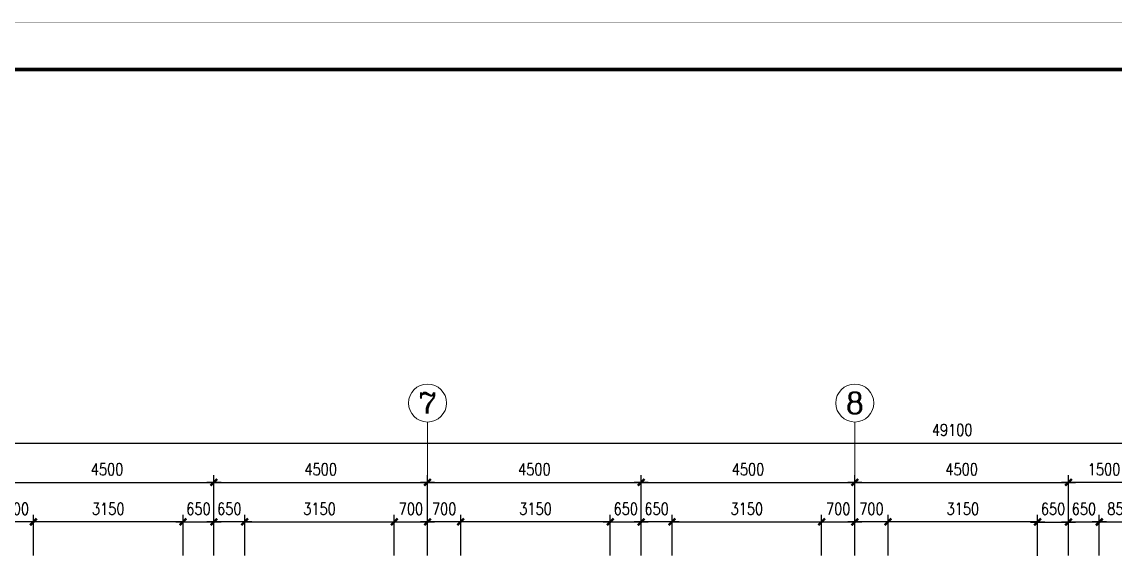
# Model space of a CAD drawing. Extents: x -357449 to -117302, y 127569 to 244935.
# Drawn here: x -304815 to -281788, y 233421 to 244884 of the extents above; entities that cross this region are included whole.
import ezdxf
from ezdxf.enums import TextEntityAlignment as Align

# ---------------------------------------------------------------- set-up
doc = ezdxf.new("R2010")
doc.units = 0
doc.header["$MEASUREMENT"] = 0
doc.layers.get('0').update_dxf_attribs({"linetype": 'CONTINUOUS'})
doc.layers.get('DEFPOINTS').update_dxf_attribs({"linetype": 'CONTINUOUS'})
doc.layers.add('AXIS', color=3, linetype='CONTINUOUS', lineweight=9)
doc.layers.add('WINDOW', color=4, linetype='CONTINUOUS')
doc.styles.add('COMPLEX', font='COMPLEX.shx')
doc.styles.add('DIM_FONT', font='SIMPLEX.shx', dxfattribs={"width": 0.8})
doc.dimstyles.new('DIMN-200', dxfattribs={"dimtxt": 300, "dimasz": 1, "dimexe": 250, "dimexo": 0, "dimgap": 150, "dimtad": 1, "dimdec": 0, "dimdsep": 46, "dimtxsty": 'DIM_FONT', "dimblk": '_DIMX', "dimcen": 2.5, "dimclrd": 256, "dimclre": 256, "dimclrt": 4, "dimadec": 0, "dimazin": 0, "dimtfac": 1, "dimtdec": 0, "dimtix": 1, "dimtmove": 2, "dimatfit": 3, "dimldrblk": '_DIMX', "dimfxl": 0, "dimtolj": 1, "dimtzin": 0, "dimarcsym": 0})
doc.dimstyles.get("Standard").update_dxf_attribs({"dimtxt": 375, "dimasz": 1, "dimexe": 150, "dimexo": 0, "dimgap": 200, "dimtad": 1, "dimdec": 0, "dimzin": 0, "dimdsep": 46, "dimtxsty": 'DIM_FONT', "dimblk1": '_DIMX', "dimblk2": '_DIMX', "dimsah": 1, "dimcen": 200, "dimclrd": 256, "dimclre": 256, "dimclrt": 4, "dimadec": 0, "dimazin": 0, "dimtfac": 1, "dimtdec": 0, "dimtix": 1, "dimtmove": 2, "dimatfit": 3, "dimldrblk": '_DIMX', "dimfxl": 0, "dimtolj": 1, "dimtzin": 0, "dimarcsym": 0})

# ---------------------------------------------------------------- blocks, each defined once
blk = doc.blocks.new('_DIMX')
blk.add_line((-150, 0), (150, 0))
at = {"const_width": 50}
blk.add_lwpolyline([(-70, -70), (70, 70)], dxfattribs=at)
blk = doc.blocks.new('*D180')
at = {"linetype": 'ByBlock'}
for p, q in [((-273104, 234039), (-273104, 234895)), ((-272454, 234039), (-272454, 234895)), ((-273105, 234745), (-273106, 234745)), ((-272454, 234745), (-273104, 234745)), ((-272453, 234745), (-272452, 234745))]:
    blk.add_line(p, q, dxfattribs=at)
at = {"layer": 'DEFPOINTS', "color": 0, "linetype": 'ByBlock'}
for p in [(-273104, 234745), (-273104, 234039), (-272454, 234039)]:
    blk.add_point(p, dxfattribs=at)
at = {"linetype": 'ByBlock'}
blk.add_blockref('_DIMX', (-273104, 234745), dxfattribs=at)
at = {"linetype": 'ByBlock', "rotation": 180}
blk.add_blockref('_DIMX', (-272454, 234745), dxfattribs=at)
at = {"color": 4, "linetype": 'ByBlock', "insert": (-272779, 235020), "char_height": 250, "attachment_point": 5, "style": 'DIM_FONT'}
blk.add_mtext('\\A1;650', dxfattribs=at)
blk = doc.blocks.new('*D574')
at = {"linetype": 'ByBlock'}
for p, q in [((-300104, 234042), (-300104, 236559)), ((-251004, 234039), (-251004, 236559)), ((-300103, 236409), (-251005, 236409))]:
    blk.add_line(p, q, dxfattribs=at)
at = {"layer": 'DEFPOINTS', "color": 0, "linetype": 'ByBlock'}
for p in [(-251004, 236409), (-300104, 234042), (-251004, 234039)]:
    blk.add_point(p, dxfattribs=at)
at = {"linetype": 'ByBlock', "rotation": 180}
blk.add_blockref('_DIMX', (-300104, 236409), dxfattribs=at)
at = {"linetype": 'ByBlock'}
blk.add_blockref('_DIMX', (-251004, 236409), dxfattribs=at)
at = {"color": 4, "linetype": 'ByBlock', "insert": (-275554, 236684), "char_height": 250, "attachment_point": 5, "style": 'DIM_FONT'}
blk.add_mtext('\\A1;49100', dxfattribs=at)
blk = doc.blocks.new('*D167')
at = {"linetype": 'ByBlock'}
for p, q in [((-291754, 234039), (-291754, 234898)), ((-291104, 234042), (-291104, 234898)), ((-291755, 234748), (-291756, 234748)), ((-291754, 234748), (-291104, 234748)), ((-291103, 234748), (-291102, 234748))]:
    blk.add_line(p, q, dxfattribs=at)
at = {"layer": 'DEFPOINTS', "color": 0, "linetype": 'ByBlock'}
for p in [(-291104, 234748), (-291754, 234039), (-291104, 234042)]:
    blk.add_point(p, dxfattribs=at)
at = {"linetype": 'ByBlock'}
blk.add_blockref('_DIMX', (-291754, 234748), dxfattribs=at)
at = {"linetype": 'ByBlock', "rotation": 180}
blk.add_blockref('_DIMX', (-291104, 234748), dxfattribs=at)
at = {"color": 4, "linetype": 'ByBlock', "insert": (-291429, 235023), "char_height": 250, "attachment_point": 5, "style": 'DIM_FONT'}
blk.add_mtext('\\A1;650', dxfattribs=at)
blk = doc.blocks.new('*D168')
at = {"linetype": 'ByBlock'}
for p, q in [((-291104, 234042), (-291104, 234898)), ((-290454, 234042), (-290454, 234898)), ((-291105, 234748), (-291106, 234748)), ((-290454, 234748), (-291104, 234748)), ((-290453, 234748), (-290452, 234748))]:
    blk.add_line(p, q, dxfattribs=at)
at = {"layer": 'DEFPOINTS', "color": 0, "linetype": 'ByBlock'}
for p in [(-291104, 234748), (-291104, 234042), (-290454, 234042)]:
    blk.add_point(p, dxfattribs=at)
at = {"linetype": 'ByBlock'}
blk.add_blockref('_DIMX', (-291104, 234748), dxfattribs=at)
at = {"linetype": 'ByBlock', "rotation": 180}
blk.add_blockref('_DIMX', (-290454, 234748), dxfattribs=at)
at = {"color": 4, "linetype": 'ByBlock', "insert": (-290779, 235023), "char_height": 250, "attachment_point": 5, "style": 'DIM_FONT'}
blk.add_mtext('\\A1;650', dxfattribs=at)
blk = doc.blocks.new('*D622')
at = {"linetype": 'ByBlock'}
for p, q in [((-291104, 234039), (-291104, 235730)), ((-291103, 235580), (-286605, 235580)), ((-286604, 234039), (-286604, 235730))]:
    blk.add_line(p, q, dxfattribs=at)
at = {"layer": 'DEFPOINTS', "color": 0, "linetype": 'ByBlock'}
for p in [(-286604, 235580), (-291104, 234039), (-286604, 234039)]:
    blk.add_point(p, dxfattribs=at)
at = {"linetype": 'ByBlock', "rotation": 180}
blk.add_blockref('_DIMX', (-291104, 235580), dxfattribs=at)
at = {"linetype": 'ByBlock'}
blk.add_blockref('_DIMX', (-286604, 235580), dxfattribs=at)
at = {"color": 4, "linetype": 'ByBlock', "insert": (-288854, 235855), "char_height": 250, "attachment_point": 5, "style": 'DIM_FONT'}
blk.add_mtext('\\A1;4500', dxfattribs=at)
blk = doc.blocks.new('*D165')
at = {"linetype": 'ByBlock'}
for p, q in [((-295604, 234042), (-295604, 234898)), ((-294904, 234042), (-294904, 234898)), ((-295605, 234748), (-295606, 234748)), ((-294904, 234748), (-295604, 234748)), ((-294903, 234748), (-294902, 234748))]:
    blk.add_line(p, q, dxfattribs=at)
at = {"layer": 'DEFPOINTS', "color": 0, "linetype": 'ByBlock'}
for p in [(-295604, 234748), (-295604, 234042), (-294904, 234042)]:
    blk.add_point(p, dxfattribs=at)
at = {"linetype": 'ByBlock'}
blk.add_blockref('_DIMX', (-295604, 234748), dxfattribs=at)
at = {"linetype": 'ByBlock', "rotation": 180}
blk.add_blockref('_DIMX', (-294904, 234748), dxfattribs=at)
at = {"color": 4, "linetype": 'ByBlock', "insert": (-295254, 235023), "char_height": 250, "attachment_point": 5, "style": 'DIM_FONT'}
blk.add_mtext('\\A1;700', dxfattribs=at)
blk = doc.blocks.new('*D164')
at = {"linetype": 'ByBlock'}
for p, q in [((-294904, 234042), (-294904, 234898)), ((-291754, 234042), (-291754, 234898)), ((-291755, 234748), (-294903, 234748))]:
    blk.add_line(p, q, dxfattribs=at)
at = {"layer": 'DEFPOINTS', "color": 0, "linetype": 'ByBlock'}
for p in [(-294904, 234748), (-294904, 234042), (-291754, 234042)]:
    blk.add_point(p, dxfattribs=at)
at = {"linetype": 'ByBlock', "rotation": 180}
blk.add_blockref('_DIMX', (-294904, 234748), dxfattribs=at)
at = {"linetype": 'ByBlock'}
blk.add_blockref('_DIMX', (-291754, 234748), dxfattribs=at)
at = {"color": 4, "linetype": 'ByBlock', "insert": (-293329, 235023), "char_height": 250, "attachment_point": 5, "style": 'DIM_FONT'}
blk.add_mtext('\\A1;3150', dxfattribs=at)
blk = doc.blocks.new('*D174')
at = {"linetype": 'ByBlock'}
for p, q in [((-282754, 234039), (-282754, 234898)), ((-282104, 234042), (-282104, 234898)), ((-282755, 234748), (-282756, 234748)), ((-282754, 234748), (-282104, 234748)), ((-282103, 234748), (-282102, 234748))]:
    blk.add_line(p, q, dxfattribs=at)
at = {"layer": 'DEFPOINTS', "color": 0, "linetype": 'ByBlock'}
for p in [(-282104, 234748), (-282754, 234039), (-282104, 234042)]:
    blk.add_point(p, dxfattribs=at)
at = {"linetype": 'ByBlock'}
blk.add_blockref('_DIMX', (-282754, 234748), dxfattribs=at)
at = {"linetype": 'ByBlock', "rotation": 180}
blk.add_blockref('_DIMX', (-282104, 234748), dxfattribs=at)
at = {"color": 4, "linetype": 'ByBlock', "insert": (-282429, 235023), "char_height": 250, "attachment_point": 5, "style": 'DIM_FONT'}
blk.add_mtext('\\A1;650', dxfattribs=at)
blk = doc.blocks.new('*D175')
at = {"linetype": 'ByBlock'}
for p, q in [((-282104, 234042), (-282104, 234898)), ((-281454, 234042), (-281454, 234898)), ((-282105, 234748), (-282106, 234748)), ((-281454, 234748), (-282104, 234748)), ((-281453, 234748), (-281452, 234748))]:
    blk.add_line(p, q, dxfattribs=at)
at = {"layer": 'DEFPOINTS', "color": 0, "linetype": 'ByBlock'}
for p in [(-282104, 234748), (-282104, 234042), (-281454, 234042)]:
    blk.add_point(p, dxfattribs=at)
at = {"linetype": 'ByBlock'}
blk.add_blockref('_DIMX', (-282104, 234748), dxfattribs=at)
at = {"linetype": 'ByBlock', "rotation": 180}
blk.add_blockref('_DIMX', (-281454, 234748), dxfattribs=at)
at = {"color": 4, "linetype": 'ByBlock', "insert": (-281779, 235023), "char_height": 250, "attachment_point": 5, "style": 'DIM_FONT'}
blk.add_mtext('\\A1;650', dxfattribs=at)
blk = doc.blocks.new('*D172')
at = {"linetype": 'ByBlock'}
for p, q in [((-287304, 234042), (-287304, 234898)), ((-286604, 234042), (-286604, 234898)), ((-287305, 234748), (-287306, 234748)), ((-287304, 234748), (-286604, 234748)), ((-286603, 234748), (-286602, 234748))]:
    blk.add_line(p, q, dxfattribs=at)
at = {"layer": 'DEFPOINTS', "color": 0, "linetype": 'ByBlock'}
for p in [(-286604, 234748), (-287304, 234042), (-286604, 234042)]:
    blk.add_point(p, dxfattribs=at)
at = {"linetype": 'ByBlock'}
blk.add_blockref('_DIMX', (-287304, 234748), dxfattribs=at)
at = {"linetype": 'ByBlock', "rotation": 180}
blk.add_blockref('_DIMX', (-286604, 234748), dxfattribs=at)
at = {"color": 4, "linetype": 'ByBlock', "insert": (-286954, 235023), "char_height": 250, "attachment_point": 5, "style": 'DIM_FONT'}
blk.add_mtext('\\A1;700', dxfattribs=at)
blk = doc.blocks.new('*D173')
at = {"linetype": 'ByBlock'}
for p, q in [((-286604, 234042), (-286604, 234898)), ((-285904, 234042), (-285904, 234898)), ((-286605, 234748), (-286606, 234748)), ((-285904, 234748), (-286604, 234748)), ((-285903, 234748), (-285902, 234748))]:
    blk.add_line(p, q, dxfattribs=at)
at = {"layer": 'DEFPOINTS', "color": 0, "linetype": 'ByBlock'}
for p in [(-286604, 234748), (-286604, 234042), (-285904, 234042)]:
    blk.add_point(p, dxfattribs=at)
at = {"linetype": 'ByBlock'}
blk.add_blockref('_DIMX', (-286604, 234748), dxfattribs=at)
at = {"linetype": 'ByBlock', "rotation": 180}
blk.add_blockref('_DIMX', (-285904, 234748), dxfattribs=at)
at = {"color": 4, "linetype": 'ByBlock', "insert": (-286254, 235023), "char_height": 250, "attachment_point": 5, "style": 'DIM_FONT'}
blk.add_mtext('\\A1;700', dxfattribs=at)
blk = doc.blocks.new('*D158')
at = {"linetype": 'ByBlock'}
for p, q in [((-290454, 234042), (-290454, 234898)), ((-287304, 234042), (-287304, 234898)), ((-290453, 234748), (-287305, 234748))]:
    blk.add_line(p, q, dxfattribs=at)
at = {"layer": 'DEFPOINTS', "color": 0, "linetype": 'ByBlock'}
for p in [(-287304, 234748), (-290454, 234042), (-287304, 234042)]:
    blk.add_point(p, dxfattribs=at)
at = {"linetype": 'ByBlock', "rotation": 180}
blk.add_blockref('_DIMX', (-290454, 234748), dxfattribs=at)
at = {"linetype": 'ByBlock'}
blk.add_blockref('_DIMX', (-287304, 234748), dxfattribs=at)
at = {"color": 4, "linetype": 'ByBlock', "insert": (-288879, 235023), "char_height": 250, "attachment_point": 5, "style": 'DIM_FONT'}
blk.add_mtext('\\A1;3150', dxfattribs=at)
blk = doc.blocks.new('*D171')
at = {"linetype": 'ByBlock'}
for p, q in [((-285904, 234042), (-285904, 234898)), ((-282754, 234042), (-282754, 234898)), ((-282755, 234748), (-285903, 234748))]:
    blk.add_line(p, q, dxfattribs=at)
at = {"layer": 'DEFPOINTS', "color": 0, "linetype": 'ByBlock'}
for p in [(-285904, 234748), (-285904, 234042), (-282754, 234042)]:
    blk.add_point(p, dxfattribs=at)
at = {"linetype": 'ByBlock', "rotation": 180}
blk.add_blockref('_DIMX', (-285904, 234748), dxfattribs=at)
at = {"linetype": 'ByBlock'}
blk.add_blockref('_DIMX', (-282754, 234748), dxfattribs=at)
at = {"color": 4, "linetype": 'ByBlock', "insert": (-284329, 235023), "char_height": 250, "attachment_point": 5, "style": 'DIM_FONT'}
blk.add_mtext('\\A1;3150', dxfattribs=at)
blk = doc.blocks.new('*D177')
at = {"linetype": 'ByBlock'}
for p, q in [((-277604, 234042), (-277604, 234898)), ((-276904, 234042), (-276904, 234898)), ((-277605, 234748), (-277606, 234748)), ((-276904, 234748), (-277604, 234748)), ((-276903, 234748), (-276902, 234748))]:
    blk.add_line(p, q, dxfattribs=at)
at = {"layer": 'DEFPOINTS', "color": 0, "linetype": 'ByBlock'}
for p in [(-277604, 234748), (-277604, 234042), (-276904, 234042)]:
    blk.add_point(p, dxfattribs=at)
at = {"linetype": 'ByBlock'}
blk.add_blockref('_DIMX', (-277604, 234748), dxfattribs=at)
at = {"linetype": 'ByBlock', "rotation": 180}
blk.add_blockref('_DIMX', (-276904, 234748), dxfattribs=at)
at = {"color": 4, "linetype": 'ByBlock', "insert": (-277254, 235023), "char_height": 250, "attachment_point": 5, "style": 'DIM_FONT'}
blk.add_mtext('\\A1;700', dxfattribs=at)
blk = doc.blocks.new('*D178')
at = {"linetype": 'ByBlock'}
for p, q in [((-278304, 234042), (-278304, 234898)), ((-277604, 234042), (-277604, 234898)), ((-278305, 234748), (-278306, 234748)), ((-278304, 234748), (-277604, 234748)), ((-277603, 234748), (-277602, 234748))]:
    blk.add_line(p, q, dxfattribs=at)
at = {"layer": 'DEFPOINTS', "color": 0, "linetype": 'ByBlock'}
for p in [(-277604, 234748), (-278304, 234042), (-277604, 234042)]:
    blk.add_point(p, dxfattribs=at)
at = {"linetype": 'ByBlock'}
blk.add_blockref('_DIMX', (-278304, 234748), dxfattribs=at)
at = {"linetype": 'ByBlock', "rotation": 180}
blk.add_blockref('_DIMX', (-277604, 234748), dxfattribs=at)
at = {"color": 4, "linetype": 'ByBlock', "insert": (-277954, 235023), "char_height": 250, "attachment_point": 5, "style": 'DIM_FONT'}
blk.add_mtext('\\A1;700', dxfattribs=at)
blk = doc.blocks.new('*D170')
at = {"linetype": 'ByBlock'}
for p, q in [((-281454, 234042), (-281454, 234898)), ((-278304, 234042), (-278304, 234898)), ((-281453, 234748), (-278305, 234748))]:
    blk.add_line(p, q, dxfattribs=at)
at = {"layer": 'DEFPOINTS', "color": 0, "linetype": 'ByBlock'}
for p in [(-278304, 234748), (-281454, 234042), (-278304, 234042)]:
    blk.add_point(p, dxfattribs=at)
at = {"linetype": 'ByBlock', "rotation": 180}
blk.add_blockref('_DIMX', (-281454, 234748), dxfattribs=at)
at = {"linetype": 'ByBlock'}
blk.add_blockref('_DIMX', (-278304, 234748), dxfattribs=at)
at = {"color": 4, "linetype": 'ByBlock', "insert": (-279879, 235023), "char_height": 250, "attachment_point": 5, "style": 'DIM_FONT'}
blk.add_mtext('\\A1;3150', dxfattribs=at)
blk = doc.blocks.new('*D179')
at = {"linetype": 'ByBlock'}
for p, q in [((-273754, 234036), (-273754, 234895)), ((-273104, 234039), (-273104, 234895)), ((-273755, 234745), (-273756, 234745)), ((-273754, 234745), (-273104, 234745)), ((-273103, 234745), (-273102, 234745))]:
    blk.add_line(p, q, dxfattribs=at)
at = {"layer": 'DEFPOINTS', "color": 0, "linetype": 'ByBlock'}
for p in [(-273104, 234745), (-273754, 234036), (-273104, 234039)]:
    blk.add_point(p, dxfattribs=at)
at = {"linetype": 'ByBlock'}
blk.add_blockref('_DIMX', (-273754, 234745), dxfattribs=at)
at = {"linetype": 'ByBlock', "rotation": 180}
blk.add_blockref('_DIMX', (-273104, 234745), dxfattribs=at)
at = {"color": 4, "linetype": 'ByBlock', "insert": (-273429, 235020), "char_height": 250, "attachment_point": 5, "style": 'DIM_FONT'}
blk.add_mtext('\\A1;650', dxfattribs=at)
blk = doc.blocks.new('*D176')
at = {"linetype": 'ByBlock'}
for p, q in [((-276904, 234042), (-276904, 234898)), ((-273754, 234042), (-273754, 234898)), ((-273755, 234748), (-276903, 234748))]:
    blk.add_line(p, q, dxfattribs=at)
at = {"layer": 'DEFPOINTS', "color": 0, "linetype": 'ByBlock'}
for p in [(-276904, 234748), (-276904, 234042), (-273754, 234042)]:
    blk.add_point(p, dxfattribs=at)
at = {"linetype": 'ByBlock', "rotation": 180}
blk.add_blockref('_DIMX', (-276904, 234748), dxfattribs=at)
at = {"linetype": 'ByBlock'}
blk.add_blockref('_DIMX', (-273754, 234748), dxfattribs=at)
at = {"color": 4, "linetype": 'ByBlock', "insert": (-275329, 235023), "char_height": 250, "attachment_point": 5, "style": 'DIM_FONT'}
blk.add_mtext('\\A1;3150', dxfattribs=at)
blk = doc.blocks.new('*D181')
at = {"linetype": 'ByBlock'}
for p, q in [((-272454, 234039), (-272454, 234898)), ((-271604, 234039), (-271604, 234898)), ((-272453, 234748), (-271605, 234748))]:
    blk.add_line(p, q, dxfattribs=at)
at = {"layer": 'DEFPOINTS', "color": 0, "linetype": 'ByBlock'}
for p in [(-271604, 234748), (-272454, 234039), (-271604, 234039)]:
    blk.add_point(p, dxfattribs=at)
at = {"linetype": 'ByBlock', "rotation": 180}
blk.add_blockref('_DIMX', (-272454, 234748), dxfattribs=at)
at = {"linetype": 'ByBlock'}
blk.add_blockref('_DIMX', (-271604, 234748), dxfattribs=at)
at = {"color": 4, "linetype": 'ByBlock', "insert": (-272029, 235023), "char_height": 250, "attachment_point": 5, "style": 'DIM_FONT'}
blk.add_mtext('\\A1;850', dxfattribs=at)
blk = doc.blocks.new('*D621')
at = {"linetype": 'ByBlock'}
for p, q in [((-295604, 234042), (-295604, 235730)), ((-295603, 235580), (-291105, 235580)), ((-291104, 234042), (-291104, 235730))]:
    blk.add_line(p, q, dxfattribs=at)
at = {"layer": 'DEFPOINTS', "color": 0, "linetype": 'ByBlock'}
for p in [(-291104, 235580), (-295604, 234042), (-291104, 234042)]:
    blk.add_point(p, dxfattribs=at)
at = {"linetype": 'ByBlock', "rotation": 180}
blk.add_blockref('_DIMX', (-295604, 235580), dxfattribs=at)
at = {"linetype": 'ByBlock'}
blk.add_blockref('_DIMX', (-291104, 235580), dxfattribs=at)
at = {"color": 4, "linetype": 'ByBlock', "insert": (-293354, 235855), "char_height": 250, "attachment_point": 5, "style": 'DIM_FONT'}
blk.add_mtext('\\A1;4500', dxfattribs=at)
blk = doc.blocks.new('*D623')
at = {"linetype": 'ByBlock'}
for p, q in [((-282104, 234039), (-282104, 235730)), ((-282103, 235580), (-277605, 235580)), ((-277604, 234039), (-277604, 235730))]:
    blk.add_line(p, q, dxfattribs=at)
at = {"layer": 'DEFPOINTS', "color": 0, "linetype": 'ByBlock'}
for p in [(-277604, 235580), (-282104, 234039), (-277604, 234039)]:
    blk.add_point(p, dxfattribs=at)
at = {"linetype": 'ByBlock', "rotation": 180}
blk.add_blockref('_DIMX', (-282104, 235580), dxfattribs=at)
at = {"linetype": 'ByBlock'}
blk.add_blockref('_DIMX', (-277604, 235580), dxfattribs=at)
at = {"color": 4, "linetype": 'ByBlock', "insert": (-279854, 235855), "char_height": 250, "attachment_point": 5, "style": 'DIM_FONT'}
blk.add_mtext('\\A1;4500', dxfattribs=at)
blk = doc.blocks.new('*D624')
at = {"linetype": 'ByBlock'}
for p, q in [((-286604, 234042), (-286604, 235730)), ((-286603, 235580), (-282105, 235580)), ((-282104, 234042), (-282104, 235730))]:
    blk.add_line(p, q, dxfattribs=at)
at = {"layer": 'DEFPOINTS', "color": 0, "linetype": 'ByBlock'}
for p in [(-282104, 235580), (-286604, 234042), (-282104, 234042)]:
    blk.add_point(p, dxfattribs=at)
at = {"linetype": 'ByBlock', "rotation": 180}
blk.add_blockref('_DIMX', (-286604, 235580), dxfattribs=at)
at = {"linetype": 'ByBlock'}
blk.add_blockref('_DIMX', (-282104, 235580), dxfattribs=at)
at = {"color": 4, "linetype": 'ByBlock', "insert": (-284354, 235855), "char_height": 250, "attachment_point": 5, "style": 'DIM_FONT'}
blk.add_mtext('\\A1;4500', dxfattribs=at)
blk = doc.blocks.new('*D626')
at = {"linetype": 'ByBlock'}
for p, q in [((-277604, 234042), (-277604, 235730)), ((-277603, 235580), (-273105, 235580)), ((-273104, 234042), (-273104, 235730))]:
    blk.add_line(p, q, dxfattribs=at)
at = {"layer": 'DEFPOINTS', "color": 0, "linetype": 'ByBlock'}
for p in [(-273104, 235580), (-277604, 234042), (-273104, 234042)]:
    blk.add_point(p, dxfattribs=at)
at = {"linetype": 'ByBlock', "rotation": 180}
blk.add_blockref('_DIMX', (-277604, 235580), dxfattribs=at)
at = {"linetype": 'ByBlock'}
blk.add_blockref('_DIMX', (-273104, 235580), dxfattribs=at)
at = {"color": 4, "linetype": 'ByBlock', "insert": (-275354, 235855), "char_height": 250, "attachment_point": 5, "style": 'DIM_FONT'}
blk.add_mtext('\\A1;4500', dxfattribs=at)
blk = doc.blocks.new('*D725')
at = {"linetype": 'ByBlock'}
for p, q in [((-273104, 234042), (-273104, 235730)), ((-271605, 235580), (-273103, 235580)), ((-271604, 234039), (-271604, 235730))]:
    blk.add_line(p, q, dxfattribs=at)
at = {"layer": 'DEFPOINTS', "color": 0, "linetype": 'ByBlock'}
for p in [(-273104, 235580), (-273104, 234042), (-271604, 234039)]:
    blk.add_point(p, dxfattribs=at)
at = {"linetype": 'ByBlock', "rotation": 180}
blk.add_blockref('_DIMX', (-273104, 235580), dxfattribs=at)
at = {"linetype": 'ByBlock'}
blk.add_blockref('_DIMX', (-271604, 235580), dxfattribs=at)
at = {"color": 4, "linetype": 'ByBlock', "insert": (-272354, 235855), "char_height": 250, "attachment_point": 5, "style": 'DIM_FONT'}
blk.add_mtext('\\A1;1500', dxfattribs=at)

msp = doc.modelspace()

# ---------------------------------------------------------------- linework, layer by layer
for points, const_width in [([(-238544.99, 160779.75), (-357444.99, 160779.75), (-357444.99, 244879.75), (-238544.99, 244879.75)], 8), ([(-239544.99, 243879.75), (-239544.99, 161779.75), (-354944.99, 161779.75), (-354944.99, 243879.75)], 80)]:
    msp.add_lwpolyline(points, close=True, dxfattribs=dict(const_width=const_width))
at = {"layer": 'AXIS'}
for p, q in [((-296270.51, 236456.04), (-296270.51, 233643.81)), ((-287270.51, 236456.04), (-287270.51, 233643.81))]:
    msp.add_line(p, q, dxfattribs=at)
for centre in [(-296270.51, 236856.04), (-287270.51, 236856.04)]:
    msp.add_circle(centre, 400, dxfattribs=at)

# ---------------------------------------------------------------- texts
at = {"layer": 'AXIS', "style": 'COMPLEX', "width": 1.339286}
for tag, p, p2 in [('7', (-296470.51, 236632.04), (-296070.51, 236632.04)), ('8', (-287470.51, 236632.04), (-287070.51, 236632.04))]:
    msp.add_attdef(tag, text='', height=448, dxfattribs=at).set_placement(p, p2, align=Align.FIT)

# ---------------------------------------------------------------- dimensions: what is measured, and where the dimension line sits
at = {"layer": 'AXIS'}
for base, p1, p2, dimstyle, override, picture, middle in [((-260670.51, 236013.52), (-309770.51, 233647.03), (-260670.51, 233643.81), 'Standard', {"dimtxt": 250, "dimgap": 150, "dimblk": '_DIMX'}, '*D574', (-285220.51, 236288.52)), ((-300770.51, 234353.08), (-301420.51, 233643.81), (-300770.51, 233647.03), 'DIMN-200', {"dimtxt": 250, "dimexe": 150, "dimzin": 0, "dimblk1": '_DIMX', "dimblk2": '_DIMX', "dimsah": 1, "dimcen": 200}, '*D167', (-301095.51, 234628.08)), ((-291770.51, 234353.08), (-292420.51, 233643.81), (-291770.51, 233647.03), 'DIMN-200', {"dimtxt": 250, "dimexe": 150, "dimzin": 0, "dimblk1": '_DIMX', "dimblk2": '_DIMX', "dimsah": 1, "dimcen": 200}, '*D174', (-292095.51, 234628.08)), ((-282770.51, 234349.86), (-283420.51, 233640.59), (-282770.51, 233643.81), 'DIMN-200', {"dimtxt": 250, "dimexe": 150, "dimzin": 0, "dimblk1": '_DIMX', "dimblk2": '_DIMX', "dimsah": 1, "dimcen": 200}, '*D179', (-283095.51, 234624.86))]:
    dim = msp.add_linear_dim(base=base, p1=p1, p2=p2, angle=180, dimstyle=dimstyle, override=override, dxfattribs=at)
    dim.commit()
    dim.dimension.update_dxf_attribs({"geometry": picture, "text_midpoint": middle, "insert": (-9666.64, -395.33)})
for base, p1, p2, dimstyle, override, picture, middle in [((-296270.51, 235184.22), (-300770.51, 233643.81), (-296270.51, 233643.81), 'DIMN-200', {"dimtxt": 250, "dimexe": 150, "dimzin": 0, "dimblk1": '_DIMX', "dimblk2": '_DIMX', "dimsah": 1, "dimcen": 200}, '*D622', (-298520.51, 235459.22)), ((-287270.51, 235184.22), (-291770.51, 233643.81), (-287270.51, 233643.81), 'DIMN-200', {"dimtxt": 250, "dimexe": 150, "dimzin": 0, "dimblk1": '_DIMX', "dimblk2": '_DIMX', "dimsah": 1, "dimcen": 200}, '*D623', (-289520.51, 235459.22)), ((-300770.51, 234353.08), (-300120.51, 233647.03), (-300770.51, 233647.03), 'DIMN-200', {"dimtxt": 250, "dimexe": 150, "dimzin": 0, "dimblk1": '_DIMX', "dimblk2": '_DIMX', "dimsah": 1, "dimcen": 200}, '*D168', (-300445.51, 234628.08)), ((-291770.51, 234353.08), (-291120.51, 233647.03), (-291770.51, 233647.03), 'DIMN-200', {"dimtxt": 250, "dimexe": 150, "dimzin": 0, "dimblk1": '_DIMX', "dimblk2": '_DIMX', "dimsah": 1, "dimcen": 200}, '*D175', (-291445.51, 234628.08)), ((-282770.51, 234349.86), (-282120.51, 233643.81), (-282770.51, 233643.81), 'DIMN-200', {"dimtxt": 250, "dimexe": 150, "dimzin": 0, "dimblk1": '_DIMX', "dimblk2": '_DIMX', "dimsah": 1, "dimcen": 200}, '*D180', (-282445.51, 234624.86)), ((-281270.51, 234353.08), (-282120.51, 233643.81), (-281270.51, 233643.81), 'Standard', {"dimtxt": 250, "dimgap": 150, "dimblk": '_DIMX'}, '*D181', (-281695.51, 234628.08))]:
    dim = msp.add_linear_dim(base=base, p1=p1, p2=p2, dimstyle=dimstyle, override=override, dxfattribs=at)
    dim.commit()
    dim.dimension.update_dxf_attribs({"geometry": picture, "text_midpoint": middle, "insert": (-9666.64, -395.33)})
for p1, p2, distance, picture, middle in [((-304570.51, 233647.03), (-305270.51, 233647.03), -706.05, '*D165', (-304920.51, 234628.08)), ((-301420.51, 233647.03), (-304570.51, 233647.03), -706.05, '*D164', (-302995.51, 234628.08)), ((-300120.51, 233647.03), (-296970.51, 233647.03), 706.05, '*D158', (-298545.51, 234628.08)), ((-296970.51, 233647.03), (-296270.51, 233647.03), 706.05, '*D172', (-296620.51, 234628.08)), ((-295570.51, 233647.03), (-296270.51, 233647.03), -706.05, '*D173', (-295920.51, 234628.08)), ((-292420.51, 233647.03), (-295570.51, 233647.03), -706.05, '*D171', (-293995.51, 234628.08)), ((-291120.51, 233647.03), (-287970.51, 233647.03), 706.05, '*D170', (-289545.51, 234628.08)), ((-287970.51, 233647.03), (-287270.51, 233647.03), 706.05, '*D178', (-287620.51, 234628.08)), ((-286570.51, 233647.03), (-287270.51, 233647.03), -706.05, '*D177', (-286920.51, 234628.08)), ((-283420.51, 233647.03), (-286570.51, 233647.03), -706.05, '*D176', (-284995.51, 234628.08))]:
    dim = msp.add_aligned_dim(p1=p1, p2=p2, distance=distance, dimstyle='DIMN-200', override={"dimtxt": 250, "dimexe": 150, "dimzin": 0, "dimblk1": '_DIMX', "dimblk2": '_DIMX', "dimsah": 1, "dimcen": 200}, dxfattribs=at)
    dim.commit()
    dim.dimension.update_dxf_attribs({"geometry": picture, "text_midpoint": middle, "insert": (-9666.64, -395.33)})
at = {"layer": 'WINDOW'}
for base, p1, p2, picture, middle in [((-300770.51, 235184.22), (-305270.51, 233647.03), (-300770.51, 233647.03), '*D621', (-303020.51, 235459.22)), ((-291770.51, 235184.22), (-296270.51, 233647.03), (-291770.51, 233647.03), '*D624', (-294020.51, 235459.22)), ((-282770.51, 235184.22), (-287270.51, 233647.03), (-282770.51, 233647.03), '*D626', (-285020.51, 235459.22)), ((-282770.51, 235184.22), (-281270.51, 233643.81), (-282770.51, 233647.03), '*D725', (-282020.51, 235459.22))]:
    dim = msp.add_linear_dim(base=base, p1=p1, p2=p2, dimstyle='Standard', override={"dimtxt": 250, "dimgap": 150, "dimblk": '_DIMX'}, dxfattribs=at)
    dim.commit()
    dim.dimension.update_dxf_attribs({"geometry": picture, "text_midpoint": middle, "insert": (-9666.64, -395.33)})

doc.saveas('drawing.dxf')
